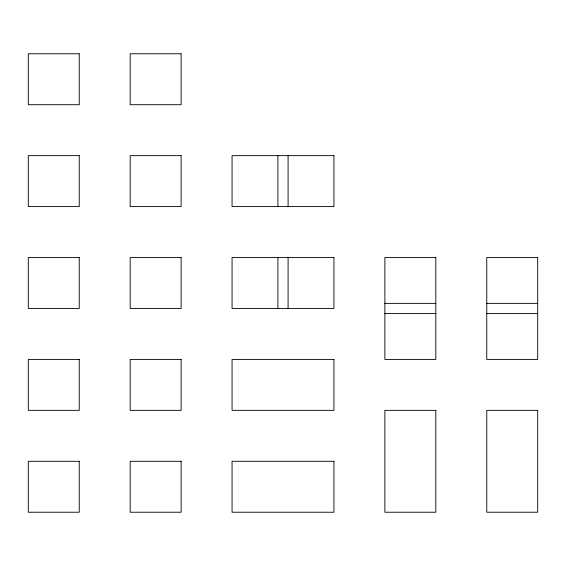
<?xml version="1.0" encoding="UTF-8"?>
<svg xmlns="http://www.w3.org/2000/svg" width="566" height="566" viewBox="0 0 566 566"><rect width="100%" height="100%" fill="white"/><g stroke="black" fill="none" stroke-linecap="round" stroke-linejoin="round"><path stroke-width="0.85" d="M384.88 303.376L435.82 303.376M486.76 303.376L537.7 303.376M384.88 313.564L435.82 313.564M486.76 313.564L537.7 313.564M288.094 155.65L288.094 206.59M288.094 257.53L288.094 308.47M277.906 155.65L277.906 206.59M277.906 257.53L277.906 308.47M79.24 53.77L28.3 53.77L28.3 104.71L79.24 104.71L79.24 53.77M181.12 53.77L130.18 53.77L130.18 104.71L181.12 104.71L181.12 53.77M79.24 155.65L28.3 155.65L28.3 206.59L79.24 206.59L79.24 155.65M181.12 155.65L130.18 155.65L130.18 206.59L181.12 206.59L181.12 155.65M333.94 155.65L232.06 155.65L232.06 206.59L333.94 206.59L333.94 155.65M79.24 257.53L28.3 257.53L28.3 308.47L79.24 308.47L79.24 257.53M181.12 257.53L130.18 257.53L130.18 308.47L181.12 308.47L181.12 257.53M333.94 257.53L232.06 257.53L232.06 308.47L333.94 308.47L333.94 257.53M435.82 257.53L384.88 257.53L384.88 359.41L435.82 359.41L435.82 257.53M537.7 257.53L486.76 257.53L486.76 359.41L537.7 359.41L537.7 257.53M79.24 359.41L28.3 359.41L28.3 410.35L79.24 410.35L79.24 359.41M181.12 359.41L130.18 359.41L130.18 410.35L181.12 410.35L181.12 359.41M333.94 359.41L232.06 359.41L232.06 410.35L333.94 410.35L333.94 359.41M435.82 410.35L384.88 410.35L384.88 512.23L435.82 512.23L435.82 410.35M537.7 410.35L486.76 410.35L486.76 512.23L537.7 512.23L537.7 410.35M79.24 461.29L28.3 461.29L28.3 512.23L79.24 512.23L79.24 461.29M181.12 461.29L130.18 461.29L130.18 512.23L181.12 512.23L181.12 461.29M333.94 461.29L232.06 461.29L232.06 512.23L333.94 512.23L333.94 461.29"/></g></svg>
